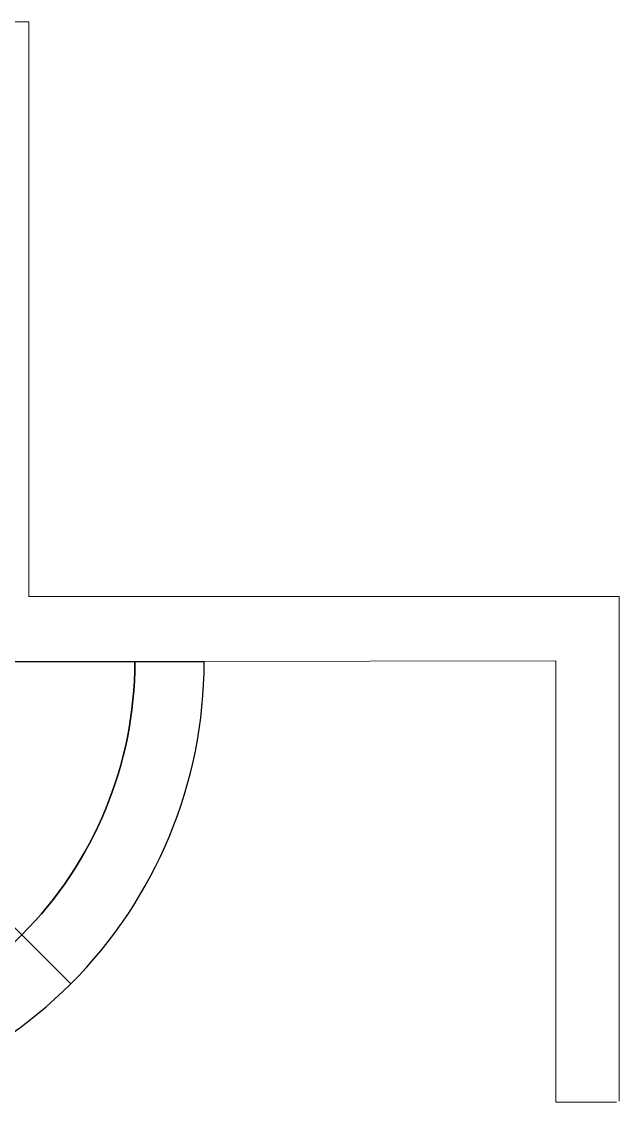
# Paper-space layout 'office1 floor1' of a CAD drawing. Header units: inches. Extents: x 0.3 to 10.8, y 1.4 to 4.2.
# Drawn here: x 6.194 to 6.585, y 2.682 to 3.398 of the extents above; entities that cross this region are included whole.
import ezdxf

# ---------------------------------------------------------------- set-up
doc = ezdxf.new("R2010")
doc.units = ezdxf.units.IN
doc.header["$MEASUREMENT"] = 0
doc.layers.add('linecad.com', color=7, linetype='Continuous')
doc.layers.add('WALL 1 100', color=250, linetype='Continuous', lineweight=9)

psp = doc.layouts.new('office1 floor1')

# ---------------------------------------------------------------- linework, layer by layer
at = {"layer": 'linecad.com', "color": 0}
for points in [[(6.26792, 2.97991), (6.15928, 2.97991, -0.198499), (6.1172, 2.87827), (6.194, 2.80147, 0.198354)], [(6.31322, 2.97991), (6.26788, 2.97991, -0.198536), (6.194, 2.80147), (6.22603, 2.76943, 0.198821)], [(6.194, 2.80147, -0.198908), (6.01555, 2.72755), (6.01555, 2.68225, 0.198821), (6.22603, 2.76943)]]:
    psp.add_lwpolyline(points, format="xyb", close=True, dxfattribs=at)
at = {"layer": 'WALL 1 100', "color": 0}
for p, q in [((6.19852, 3.39834), (6.15831, 3.39834)), ((6.19852, 3.39834), (6.19851, 3.35331)), ((6.19851, 3.35331), (6.19851, 3.02269)), ((6.58459, 3.02269), (6.19851, 3.02269)), ((6.58459, 3.02269), (6.58459, 2.69257)), ((6.54321, 2.98064), (6.15928, 2.97991)), ((6.54321, 2.98064), (6.54321, 2.69207)), ((6.58289, 2.69207), (6.54321, 2.69207))]:
    psp.add_line(p, q, dxfattribs=at)

doc.saveas('drawing.dxf')
